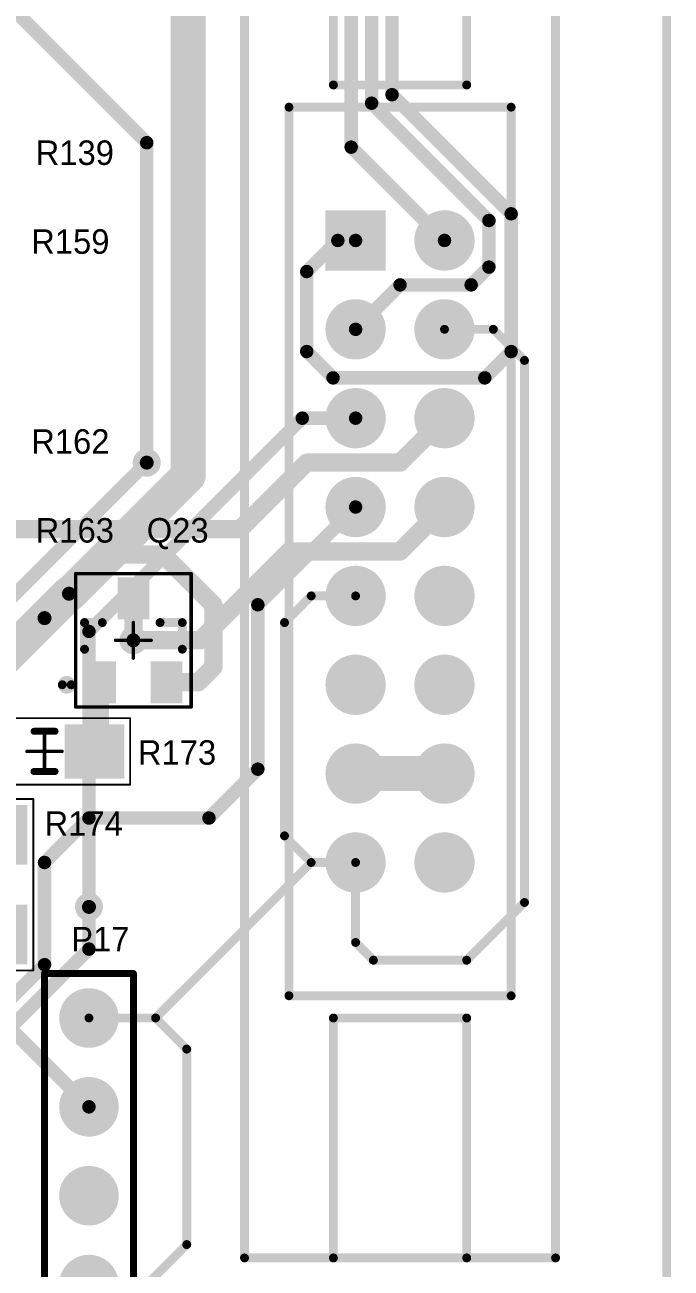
# Model space of a CAD drawing. Header units: millimetres. Extents: x 37 to 246, y 26 to 184.
# Drawn here: x 227.4 to 245.87, y 53.17 to 88.71 of the extents above; entities that cross this region are included whole.
import ezdxf

# ---------------------------------------------------------------- set-up
doc = ezdxf.new("R2010")
doc.units = ezdxf.units.MM
for name, color, linetype in [('BottomLayer', 5, 'Continuous'), ('BottomSolder', 6, 'Continuous'), ('KeepOutLayer', 6, 'Continuous'), ('Mechanical15', 56, 'Continuous'), ('MultiLayer', 9, 'Continuous'), ('PadHoleLayer', 156, 'Continuous'), ('TopLayer', 1, 'Continuous'), ('TopOverlay', 2, 'Continuous'), ('TopPaste', 8, 'Continuous'), ('TopSolder', 216, 'Continuous'), ('ViaHoleLayer', 16, 'Continuous')]:
    doc.layers.add(name, color=color, linetype=linetype)

msp = doc.modelspace()

# ---------------------------------------------------------------- linework, layer by layer
at = {"layer": 'BottomLayer'}
for points, const_width in [([(232.073, 75.832), (232.073, 89.833)], 1), ([(239.395, 80.01), (240.792, 80.01)], 0.254), ([(240.792, 80.01), (241.681, 79.121)], 0.254), ([(241.681, 63.627), (241.681, 79.121)], 0.254), ([(229.235, 71.374), (235.331, 77.47)], 0.384), ([(235.331, 77.47), (236.855, 77.47)], 0.384), ([(226.695, 72.009), (230.886, 76.2)], 0.384), ([(228.695, 72.453), (232.073, 75.832)], 1), ([(228.663, 72.453), (232.058, 75.848)], 0.524), ([(238.125, 73.66), (239.395, 74.93)], 0.524), ([(232.41, 71.12), (234.95, 73.66)], 0.524), ([(234.95, 73.66), (238.125, 73.66)], 0.524), ([(227.965, 71.755), (228.663, 72.453)], 1), ([(228.663, 72.453), (228.695, 72.453)], 1), ([(234.823, 71.628), (235.585, 72.39)], 0.254), ([(235.585, 72.39), (236.855, 72.39)], 0.254), ([(229.235, 63.5), (229.235, 71.374)], 0.384), ([(234.823, 65.532), (234.823, 71.628)], 0.254), ([(230.505, 71.12), (232.41, 71.12)], 0.524), ([(236.855, 67.31), (239.395, 67.31)], 1), ([(234.823, 65.532), (235.585, 64.77)], 0.254), ([(231.14, 60.325), (235.585, 64.77)], 0.254), ([(235.585, 64.77), (236.855, 64.77)], 0.254), ([(236.855, 62.484), (236.855, 64.77)], 0.254), ([(240.03, 61.976), (241.681, 63.627)], 0.254), ([(236.855, 62.484), (237.363, 61.976)], 0.254), ([(237.363, 61.976), (240.03, 61.976)], 0.254), ([(226.695, 60.325), (229.235, 57.785)], 0.384), ([(229.235, 60.325), (231.14, 60.325)], 0.254), ([(231.14, 60.325), (232.029, 59.436)], 0.254), ([(232.029, 53.848), (232.029, 59.436)], 0.254), ([(230.886, 52.705), (232.029, 53.848)], 0.254)]:
    msp.add_lwpolyline(points, dxfattribs=dict(at, const_width=const_width))
for points, const_width in [([(239.015, 82.55, 1), (239.775, 82.55, 1)], 0.76), ([(236.475, 80.01, 1), (237.235, 80.01, 1)], 0.76), ([(239.015, 80.01, 1), (239.775, 80.01, 1)], 0.76), ([(239.332, 80.01, 1), (239.458, 80.01, 1)], 0.127), ([(240.728, 80.01, 1), (240.856, 80.01, 1)], 0.127), ([(240.728, 80.01, 1), (240.856, 80.01, 1)], 0.127), ([(241.618, 79.121, 1), (241.744, 79.121, 1)], 0.127), ([(241.618, 79.121, 1), (241.744, 79.121, 1)], 0.127), ([(236.475, 77.47, 1), (237.235, 77.47, 1)], 0.76), ([(239.015, 77.47, 1), (239.775, 77.47, 1)], 0.76), ([(235.235, 77.47, 1), (235.427, 77.47, 1)], 0.192), ([(235.235, 77.47, 1), (235.427, 77.47, 1)], 0.192), ([(236.759, 77.47, 1), (236.951, 77.47, 1)], 0.192), ([(230.686, 76.2, 1), (231.086, 76.2, 1)], 0.4), ([(230.79, 76.2, 1), (230.982, 76.2, 1)], 0.192), ([(231.823, 75.832, 1), (232.323, 75.832, 1)], 0.5), ([(231.823, 75.832, 1), (232.323, 75.832, 1)], 0.5), ([(231.927, 75.848, 1), (232.189, 75.848, 1)], 0.262), ([(236.475, 74.93, 1), (237.235, 74.93, 1)], 0.76), ([(239.015, 74.93, 1), (239.775, 74.93, 1)], 0.76), ([(239.264, 74.93, 1), (239.526, 74.93, 1)], 0.262), ([(234.819, 73.66, 1), (235.081, 73.66, 1)], 0.262), ([(234.819, 73.66, 1), (235.081, 73.66, 1)], 0.262), ([(237.994, 73.66, 1), (238.256, 73.66, 1)], 0.262), ([(237.994, 73.66, 1), (238.256, 73.66, 1)], 0.262), ([(228.414, 72.453, 1), (228.913, 72.453, 1)], 0.5), ([(228.414, 72.453, 1), (228.913, 72.453, 1)], 0.5), ([(228.445, 72.453, 1), (228.945, 72.453, 1)], 0.5), ([(228.445, 72.453, 1), (228.945, 72.453, 1)], 0.5), ([(228.464, 72.453, 1), (228.863, 72.453, 1)], 0.4), ([(236.475, 72.39, 1), (237.235, 72.39, 1)], 0.76), ([(239.015, 72.39, 1), (239.775, 72.39, 1)], 0.76), ([(228.532, 72.453, 1), (228.795, 72.453, 1)], 0.262), ([(235.522, 72.39, 1), (235.649, 72.39, 1)], 0.127), ([(235.522, 72.39, 1), (235.649, 72.39, 1)], 0.127), ([(236.792, 72.39, 1), (236.918, 72.39, 1)], 0.127), ([(227.715, 71.755, 1), (228.215, 71.755, 1)], 0.5), ([(227.765, 71.755, 1), (228.165, 71.755, 1)], 0.4), ([(229.139, 71.374, 1), (229.331, 71.374, 1)], 0.192), ([(229.139, 71.374, 1), (229.331, 71.374, 1)], 0.192), ([(230.305, 71.12, 1), (230.705, 71.12, 1)], 0.4), ([(234.76, 71.628, 1), (234.887, 71.628, 1)], 0.127), ([(234.76, 71.628, 1), (234.887, 71.628, 1)], 0.127), ([(230.374, 71.12, 1), (230.636, 71.12, 1)], 0.262), ([(232.279, 71.12, 1), (232.541, 71.12, 1)], 0.262), ([(232.279, 71.12, 1), (232.541, 71.12, 1)], 0.262), ([(236.475, 69.85, 1), (237.235, 69.85, 1)], 0.76), ([(239.015, 69.85, 1), (239.775, 69.85, 1)], 0.76), ([(236.475, 67.31, 1), (237.235, 67.31, 1)], 0.76), ([(239.015, 67.31, 1), (239.775, 67.31, 1)], 0.76), ([(236.605, 67.31, 1), (237.105, 67.31, 1)], 0.5), ([(239.145, 67.31, 1), (239.645, 67.31, 1)], 0.5), ([(234.76, 65.532, 1), (234.887, 65.532, 1)], 0.127), ([(234.76, 65.532, 1), (234.887, 65.532, 1)], 0.127), ([(236.475, 64.77, 1), (237.235, 64.77, 1)], 0.76), ([(239.015, 64.77, 1), (239.775, 64.77, 1)], 0.76), ([(235.522, 64.77, 1), (235.649, 64.77, 1)], 0.127), ([(235.522, 64.77, 1), (235.649, 64.77, 1)], 0.127), ([(235.522, 64.77, 1), (235.649, 64.77, 1)], 0.127), ([(236.792, 64.77, 1), (236.918, 64.77, 1)], 0.127), ([(236.792, 64.77, 1), (236.918, 64.77, 1)], 0.127), ([(229.035, 63.5, 1), (229.435, 63.5, 1)], 0.4), ([(229.139, 63.5, 1), (229.331, 63.5, 1)], 0.192), ([(241.618, 63.627, 1), (241.744, 63.627, 1)], 0.127), ([(241.618, 63.627, 1), (241.744, 63.627, 1)], 0.127), ([(236.792, 62.484, 1), (236.918, 62.484, 1)], 0.127), ([(236.792, 62.484, 1), (236.918, 62.484, 1)], 0.127), ([(237.299, 61.976, 1), (237.427, 61.976, 1)], 0.127), ([(237.299, 61.976, 1), (237.427, 61.976, 1)], 0.127), ([(239.966, 61.976, 1), (240.094, 61.976, 1)], 0.127), ([(239.966, 61.976, 1), (240.094, 61.976, 1)], 0.127), ([(228.86, 60.325, 1), (229.61, 60.325, 1)], 0.75), ([(229.172, 60.325, 1), (229.298, 60.325, 1)], 0.127), ([(231.077, 60.325, 1), (231.203, 60.325, 1)], 0.127), ([(231.077, 60.325, 1), (231.203, 60.325, 1)], 0.127), ([(231.077, 60.325, 1), (231.203, 60.325, 1)], 0.127), ([(231.965, 59.436, 1), (232.093, 59.436, 1)], 0.127), ([(231.965, 59.436, 1), (232.093, 59.436, 1)], 0.127), ([(228.86, 57.785, 1), (229.61, 57.785, 1)], 0.75), ([(229.139, 57.785, 1), (229.331, 57.785, 1)], 0.192), ([(228.86, 55.245, 1), (229.61, 55.245, 1)], 0.75), ([(231.965, 53.848, 1), (232.093, 53.848, 1)], 0.127), ([(231.965, 53.848, 1), (232.093, 53.848, 1)], 0.127), ([(228.86, 52.705, 1), (229.61, 52.705, 1)], 0.75)]:
    msp.add_lwpolyline(points, format="xyb", close=True, dxfattribs=dict(at, const_width=const_width))
msp.add_solid([(236.095, 81.79), (237.615, 81.79), (236.095, 83.31), (237.615, 83.31)], dxfattribs=at)
at = {"layer": 'BottomSolder'}
for points, const_width in [([(238.964, 82.55, 1), (239.826, 82.55, 1)], 0.862), ([(236.424, 80.01, 1), (237.286, 80.01, 1)], 0.862), ([(238.964, 80.01, 1), (239.826, 80.01, 1)], 0.862), ([(236.424, 77.47, 1), (237.286, 77.47, 1)], 0.862), ([(238.964, 77.47, 1), (239.826, 77.47, 1)], 0.862), ([(236.424, 74.93, 1), (237.286, 74.93, 1)], 0.862), ([(238.964, 74.93, 1), (239.826, 74.93, 1)], 0.862), ([(236.424, 72.39, 1), (237.286, 72.39, 1)], 0.862), ([(238.964, 72.39, 1), (239.826, 72.39, 1)], 0.862), ([(236.424, 69.85, 1), (237.286, 69.85, 1)], 0.862), ([(238.964, 69.85, 1), (239.826, 69.85, 1)], 0.862), ([(236.424, 67.31, 1), (237.286, 67.31, 1)], 0.862), ([(238.964, 67.31, 1), (239.826, 67.31, 1)], 0.862), ([(236.424, 64.77, 1), (237.286, 64.77, 1)], 0.862), ([(238.964, 64.77, 1), (239.826, 64.77, 1)], 0.862), ([(228.809, 60.325, 1), (229.661, 60.325, 1)], 0.852), ([(228.809, 57.785, 1), (229.661, 57.785, 1)], 0.852), ([(228.809, 55.245, 1), (229.661, 55.245, 1)], 0.852), ([(228.809, 52.705, 1), (229.661, 52.705, 1)], 0.852)]:
    msp.add_lwpolyline(points, format="xyb", close=True, dxfattribs=dict(at, const_width=const_width))
msp.add_solid([(235.993, 81.688), (237.717, 81.688), (235.993, 83.412), (237.717, 83.412)], dxfattribs=at)
at = {"layer": 'KeepOutLayer', "const_width": 0.254}
msp.add_lwpolyline([(245.745, 26.035), (245.745, 183.515)], dxfattribs=at)
at = {"layer": 'Mechanical15'}
for points, const_width in [([(228.854, 69.215), (228.854, 73.025)], 0.1), ([(228.854, 73.025), (232.156, 73.025)], 0.1), ([(232.156, 69.215), (232.156, 73.025)], 0.1), ([(230.505, 70.612), (230.505, 71.628)], 0.1), ([(229.997, 71.12), (231.013, 71.12)], 0.1), ([(228.854, 69.215), (232.156, 69.215)], 0.1), ([(225.515, 68.895), (230.415, 68.895)], 0.05), ([(230.415, 66.995), (230.415, 68.895)], 0.05), ([(227.965, 67.445), (227.965, 68.445)], 0.1), ([(227.465, 67.945), (228.465, 67.945)], 0.1), ([(225.515, 66.995), (230.415, 66.995)], 0.05), ([(225.745, 66.585), (227.645, 66.585)], 0.05), ([(227.645, 61.685), (227.645, 66.585)], 0.05), ([(225.745, 61.685), (227.645, 61.685)], 0.05)]:
    msp.add_lwpolyline(points, dxfattribs=dict(at, const_width=const_width))
for points, const_width in [([(228.829, 73.025, 1), (228.879, 73.025, 1)], 0.05), ([(228.829, 73.025, 1), (228.879, 73.025, 1)], 0.05), ([(232.131, 73.025, 1), (232.181, 73.025, 1)], 0.05), ([(232.131, 73.025, 1), (232.181, 73.025, 1)], 0.05), ([(230.48, 71.628, 1), (230.53, 71.628, 1)], 0.05), ([(229.972, 71.12, 1), (230.022, 71.12, 1)], 0.05), ([(230.988, 71.12, 1), (231.038, 71.12, 1)], 0.05), ([(230.48, 70.612, 1), (230.53, 70.612, 1)], 0.05), ([(228.829, 69.215, 1), (228.879, 69.215, 1)], 0.05), ([(228.829, 69.215, 1), (228.879, 69.215, 1)], 0.05), ([(232.131, 69.215, 1), (232.181, 69.215, 1)], 0.05), ([(232.131, 69.215, 1), (232.181, 69.215, 1)], 0.05), ([(230.403, 68.895, 1), (230.427, 68.895, 1)], 0.025), ([(230.403, 68.895, 1), (230.427, 68.895, 1)], 0.025), ([(227.94, 68.445, 1), (227.99, 68.445, 1)], 0.05), ([(227.44, 67.945, 1), (227.49, 67.945, 1)], 0.05), ([(228.44, 67.945, 1), (228.49, 67.945, 1)], 0.05), ([(227.94, 67.445, 1), (227.99, 67.445, 1)], 0.05), ([(230.403, 66.995, 1), (230.427, 66.995, 1)], 0.025), ([(230.403, 66.995, 1), (230.427, 66.995, 1)], 0.025), ([(227.633, 66.585, 1), (227.657, 66.585, 1)], 0.025), ([(227.633, 66.585, 1), (227.657, 66.585, 1)], 0.025), ([(227.633, 61.685, 1), (227.657, 61.685, 1)], 0.025), ([(227.633, 61.685, 1), (227.657, 61.685, 1)], 0.025)]:
    msp.add_lwpolyline(points, format="xyb", close=True, dxfattribs=dict(at, const_width=const_width))
at = {"layer": 'MultiLayer', "const_width": 0.4}
for points in [[(230.686, 76.2, 1), (231.086, 76.2, 1)], [(228.464, 72.453, 1), (228.863, 72.453, 1)], [(227.765, 71.755, 1), (228.165, 71.755, 1)], [(230.305, 71.12, 1), (230.705, 71.12, 1)], [(229.035, 63.5, 1), (229.435, 63.5, 1)]]:
    msp.add_lwpolyline(points, format="xyb", close=True, dxfattribs=at)
at = {"layer": 'PadHoleLayer'}
for points, const_width in [([(236.6, 82.55, 1), (237.11, 82.55, 1)], 0.51), ([(239.14, 82.55, 1), (239.65, 82.55, 1)], 0.51), ([(236.6, 80.01, 1), (237.11, 80.01, 1)], 0.51), ([(239.14, 80.01, 1), (239.65, 80.01, 1)], 0.51), ([(236.6, 77.47, 1), (237.11, 77.47, 1)], 0.51), ([(239.14, 77.47, 1), (239.65, 77.47, 1)], 0.51), ([(236.6, 74.93, 1), (237.11, 74.93, 1)], 0.51), ([(239.14, 74.93, 1), (239.65, 74.93, 1)], 0.51), ([(236.6, 72.39, 1), (237.11, 72.39, 1)], 0.51), ([(239.14, 72.39, 1), (239.65, 72.39, 1)], 0.51), ([(236.6, 69.85, 1), (237.11, 69.85, 1)], 0.51), ([(239.14, 69.85, 1), (239.65, 69.85, 1)], 0.51), ([(236.6, 67.31, 1), (237.11, 67.31, 1)], 0.51), ([(239.14, 67.31, 1), (239.65, 67.31, 1)], 0.51), ([(236.6, 64.77, 1), (237.11, 64.77, 1)], 0.51), ([(239.14, 64.77, 1), (239.65, 64.77, 1)], 0.51), ([(229.01, 60.325, 1), (229.46, 60.325, 1)], 0.45), ([(229.01, 57.785, 1), (229.46, 57.785, 1)], 0.45), ([(229.01, 55.245, 1), (229.46, 55.245, 1)], 0.45)]:
    msp.add_lwpolyline(points, format="xyb", close=True, dxfattribs=dict(at, const_width=const_width))
at = {"layer": 'TopLayer'}
for points, const_width in [([(237.896, 86.716), (237.896, 102.719)], 0.384), ([(236.728, 85.217), (236.728, 102.235)], 0.384), ([(237.312, 86.474), (237.312, 102.477)], 0.384), ([(218.186, 98.044), (230.886, 85.344)], 0.384), ([(237.896, 86.716), (241.3, 83.312)], 0.384), ([(237.312, 86.474), (240.665, 83.121)], 0.384), ([(230.886, 76.2), (230.886, 85.344)], 0.384), ([(236.728, 85.217), (239.395, 82.55)], 0.384), ([(240.665, 81.788), (240.665, 83.121)], 0.384), ([(241.3, 79.375), (241.3, 83.312)], 0.384), ([(235.458, 81.661), (236.347, 82.55)], 0.384), ([(236.347, 82.55), (236.855, 82.55)], 0.384), ([(235.458, 79.375), (235.458, 81.661)], 0.384), ([(240.157, 81.28), (240.665, 81.788)], 0.384), ([(236.855, 80.01), (238.125, 81.28)], 0.384), ([(238.125, 81.28), (240.157, 81.28)], 0.384), ([(235.458, 79.375), (236.211, 78.622)], 0.384), ([(240.547, 78.622), (241.3, 79.375)], 0.384), ([(236.211, 78.622), (240.547, 78.622)], 0.384), ([(238.125, 76.2), (239.395, 77.47)], 0.524), ([(233.553, 74.295), (235.458, 76.2)], 0.524), ([(235.458, 76.2), (238.125, 76.2)], 0.524), ([(234.061, 72.136), (236.855, 74.93)], 0.384), ([(226.215, 74.295), (233.553, 74.295)], 0.524), ([(228.663, 72.453), (229.781, 73.571)], 0.524), ([(229.781, 73.571), (231.356, 73.571)], 0.524), ([(231.356, 73.571), (232.791, 72.136)], 0.524), ([(227.965, 71.755), (228.663, 72.453)], 1), ([(230.505, 71.12), (230.505, 72.32)], 0.524), ([(226.187, 69.977), (227.965, 71.755)], 1), ([(232.791, 70.358), (232.791, 72.136)], 0.524), ([(234.061, 67.437), (234.061, 72.136)], 0.384), ([(232.353, 69.92), (232.791, 70.358)], 0.524), ([(229.555, 68.11), (229.555, 69.92)], 0.5), ([(231.455, 69.92), (232.353, 69.92)], 0.524), ([(229.39, 67.945), (229.555, 68.11)], 0.5), ([(232.664, 66.04), (234.061, 67.437)], 0.384), ([(236.855, 67.31), (239.395, 67.31)], 1), ([(227.965, 64.77), (229.235, 66.04)], 0.384), ([(229.235, 66.04), (232.664, 66.04)], 0.384), ([(227.965, 61.849), (227.965, 64.77)], 0.384), ([(229.235, 62.293), (229.235, 63.5)], 0.384), ([(222.797, 55.855), (229.235, 62.293)], 0.384), ([(223.647, 57.531), (227.965, 61.849)], 0.384)]:
    msp.add_lwpolyline(points, dxfattribs=dict(at, const_width=const_width))
for points, const_width in [([(237.8, 86.716, 1), (237.992, 86.716, 1)], 0.192), ([(237.8, 86.716, 1), (237.992, 86.716, 1)], 0.192), ([(237.216, 86.474, 1), (237.408, 86.474, 1)], 0.192), ([(237.216, 86.474, 1), (237.408, 86.474, 1)], 0.192), ([(230.79, 85.344, 1), (230.982, 85.344, 1)], 0.192), ([(230.79, 85.344, 1), (230.982, 85.344, 1)], 0.192), ([(236.632, 85.217, 1), (236.824, 85.217, 1)], 0.192), ([(236.632, 85.217, 1), (236.824, 85.217, 1)], 0.192), ([(239.015, 82.55, 1), (239.775, 82.55, 1)], 0.76), ([(240.569, 83.121, 1), (240.761, 83.121, 1)], 0.192), ([(240.569, 83.121, 1), (240.761, 83.121, 1)], 0.192), ([(241.204, 83.312, 1), (241.396, 83.312, 1)], 0.192), ([(241.204, 83.312, 1), (241.396, 83.312, 1)], 0.192), ([(236.251, 82.55, 1), (236.443, 82.55, 1)], 0.192), ([(236.251, 82.55, 1), (236.443, 82.55, 1)], 0.192), ([(236.759, 82.55, 1), (236.951, 82.55, 1)], 0.192), ([(239.299, 82.55, 1), (239.491, 82.55, 1)], 0.192), ([(235.362, 81.661, 1), (235.554, 81.661, 1)], 0.192), ([(235.362, 81.661, 1), (235.554, 81.661, 1)], 0.192), ([(240.569, 81.788, 1), (240.761, 81.788, 1)], 0.192), ([(240.569, 81.788, 1), (240.761, 81.788, 1)], 0.192), ([(238.029, 81.28, 1), (238.221, 81.28, 1)], 0.192), ([(238.029, 81.28, 1), (238.221, 81.28, 1)], 0.192), ([(240.061, 81.28, 1), (240.253, 81.28, 1)], 0.192), ([(240.061, 81.28, 1), (240.253, 81.28, 1)], 0.192), ([(236.475, 80.01, 1), (237.235, 80.01, 1)], 0.76), ([(239.015, 80.01, 1), (239.775, 80.01, 1)], 0.76), ([(236.759, 80.01, 1), (236.951, 80.01, 1)], 0.192), ([(235.362, 79.375, 1), (235.554, 79.375, 1)], 0.192), ([(235.362, 79.375, 1), (235.554, 79.375, 1)], 0.192), ([(241.204, 79.375, 1), (241.396, 79.375, 1)], 0.192), ([(241.204, 79.375, 1), (241.396, 79.375, 1)], 0.192), ([(236.115, 78.622, 1), (236.307, 78.622, 1)], 0.192), ([(236.115, 78.622, 1), (236.307, 78.622, 1)], 0.192), ([(240.451, 78.622, 1), (240.643, 78.622, 1)], 0.192), ([(240.451, 78.622, 1), (240.643, 78.622, 1)], 0.192), ([(236.475, 77.47, 1), (237.235, 77.47, 1)], 0.76), ([(239.015, 77.47, 1), (239.775, 77.47, 1)], 0.76), ([(239.264, 77.47, 1), (239.526, 77.47, 1)], 0.262), ([(230.686, 76.2, 1), (231.086, 76.2, 1)], 0.4), ([(235.327, 76.2, 1), (235.589, 76.2, 1)], 0.262), ([(235.327, 76.2, 1), (235.589, 76.2, 1)], 0.262), ([(237.994, 76.2, 1), (238.256, 76.2, 1)], 0.262), ([(237.994, 76.2, 1), (238.256, 76.2, 1)], 0.262), ([(230.79, 76.2, 1), (230.982, 76.2, 1)], 0.192), ([(236.475, 74.93, 1), (237.235, 74.93, 1)], 0.76), ([(239.015, 74.93, 1), (239.775, 74.93, 1)], 0.76), ([(236.759, 74.93, 1), (236.951, 74.93, 1)], 0.192), ([(233.422, 74.295, 1), (233.684, 74.295, 1)], 0.262), ([(233.422, 74.295, 1), (233.684, 74.295, 1)], 0.262), ([(229.65, 73.571, 1), (229.912, 73.571, 1)], 0.262), ([(229.65, 73.571, 1), (229.912, 73.571, 1)], 0.262), ([(231.225, 73.571, 1), (231.487, 73.571, 1)], 0.262), ([(231.225, 73.571, 1), (231.487, 73.571, 1)], 0.262), ([(228.414, 72.453, 1), (228.913, 72.453, 1)], 0.5), ([(228.464, 72.453, 1), (228.863, 72.453, 1)], 0.4), ([(236.475, 72.39, 1), (237.235, 72.39, 1)], 0.76), ([(239.015, 72.39, 1), (239.775, 72.39, 1)], 0.76), ([(228.532, 72.453, 1), (228.795, 72.453, 1)], 0.262), ([(230.374, 72.32, 1), (230.636, 72.32, 1)], 0.262), ([(227.715, 71.755, 1), (228.215, 71.755, 1)], 0.5), ([(227.715, 71.755, 1), (228.215, 71.755, 1)], 0.5), ([(227.765, 71.755, 1), (228.165, 71.755, 1)], 0.4), ([(232.66, 72.136, 1), (232.922, 72.136, 1)], 0.262), ([(232.66, 72.136, 1), (232.922, 72.136, 1)], 0.262), ([(233.965, 72.136, 1), (234.157, 72.136, 1)], 0.192), ([(233.965, 72.136, 1), (234.157, 72.136, 1)], 0.192), ([(230.305, 71.12, 1), (230.705, 71.12, 1)], 0.4), ([(230.374, 71.12, 1), (230.636, 71.12, 1)], 0.262), ([(232.66, 70.358, 1), (232.922, 70.358, 1)], 0.262), ([(232.66, 70.358, 1), (232.922, 70.358, 1)], 0.262), ([(236.475, 69.85, 1), (237.235, 69.85, 1)], 0.76), ([(239.015, 69.85, 1), (239.775, 69.85, 1)], 0.76), ([(229.43, 69.92, 1), (229.68, 69.92, 1)], 0.25), ([(231.324, 69.92, 1), (231.586, 69.92, 1)], 0.262), ([(232.222, 69.92, 1), (232.484, 69.92, 1)], 0.262), ([(232.222, 69.92, 1), (232.484, 69.92, 1)], 0.262), ([(229.43, 68.11, 1), (229.68, 68.11, 1)], 0.25), ([(229.43, 68.11, 1), (229.68, 68.11, 1)], 0.25), ([(229.265, 67.945, 1), (229.515, 67.945, 1)], 0.25), ([(236.475, 67.31, 1), (237.235, 67.31, 1)], 0.76), ([(239.015, 67.31, 1), (239.775, 67.31, 1)], 0.76), ([(233.965, 67.437, 1), (234.157, 67.437, 1)], 0.192), ([(233.965, 67.437, 1), (234.157, 67.437, 1)], 0.192), ([(236.605, 67.31, 1), (237.105, 67.31, 1)], 0.5), ([(239.145, 67.31, 1), (239.645, 67.31, 1)], 0.5), ([(229.139, 66.04, 1), (229.331, 66.04, 1)], 0.192), ([(229.139, 66.04, 1), (229.331, 66.04, 1)], 0.192), ([(232.568, 66.04, 1), (232.76, 66.04, 1)], 0.192), ([(232.568, 66.04, 1), (232.76, 66.04, 1)], 0.192), ([(236.475, 64.77, 1), (237.235, 64.77, 1)], 0.76), ([(239.015, 64.77, 1), (239.775, 64.77, 1)], 0.76), ([(227.869, 64.77, 1), (228.061, 64.77, 1)], 0.192), ([(227.869, 64.77, 1), (228.061, 64.77, 1)], 0.192), ([(229.035, 63.5, 1), (229.435, 63.5, 1)], 0.4), ([(229.139, 63.5, 1), (229.331, 63.5, 1)], 0.192), ([(229.139, 62.293, 1), (229.331, 62.293, 1)], 0.192), ([(229.139, 62.293, 1), (229.331, 62.293, 1)], 0.192), ([(227.869, 61.849, 1), (228.061, 61.849, 1)], 0.192), ([(227.869, 61.849, 1), (228.061, 61.849, 1)], 0.192), ([(228.86, 60.325, 1), (229.61, 60.325, 1)], 0.75), ([(228.86, 57.785, 1), (229.61, 57.785, 1)], 0.75), ([(228.86, 55.245, 1), (229.61, 55.245, 1)], 0.75), ([(228.86, 52.705, 1), (229.61, 52.705, 1)], 0.75)]:
    msp.add_lwpolyline(points, format="xyb", close=True, dxfattribs=dict(at, const_width=const_width))
for points in [[(236.095, 81.79), (237.615, 81.79), (236.095, 83.31), (237.615, 83.31)], [(230.855, 71.82), (230.855, 72.82), (230.155, 71.82), (230.155, 72.82)], [(229.905, 69.42), (229.905, 70.42), (229.205, 69.42), (229.205, 70.42)], [(231.805, 69.42), (231.805, 70.42), (231.105, 69.42), (231.105, 70.42)], [(230.14, 67.27), (230.14, 68.62), (228.64, 67.27), (228.64, 68.62)]]:
    msp.add_solid(points, dxfattribs=at)
at = {"layer": 'TopOverlay'}
for points, const_width in [([(233.68, 53.467), (233.68, 93.853)], 0.254), ([(236.22, 86.995), (236.22, 93.853)], 0.254), ([(240.03, 86.995), (240.03, 93.853)], 0.254), ([(242.57, 53.467), (242.57, 93.853)], 0.254), ([(236.22, 86.995), (240.03, 86.995)], 0.254), ([(234.95, 60.96), (234.95, 86.36)], 0.254), ([(234.95, 86.36), (241.3, 86.36)], 0.254), ([(241.3, 60.96), (241.3, 86.36)], 0.254), ([(229.108, 70.866), (229.108, 71.628)], 0.254), ([(229.108, 71.628), (229.616, 71.628)], 0.254), ([(231.267, 71.628), (231.902, 71.628)], 0.254), ([(231.902, 70.866), (231.902, 71.628)], 0.254), ([(227.665, 68.52), (228.265, 68.52)], 0.2), ([(227.665, 67.37), (228.265, 67.37)], 0.2), ([(227.965, 46.355), (227.965, 61.595)], 0.2), ([(227.965, 61.595), (230.505, 61.595)], 0.2), ([(230.505, 46.355), (230.505, 61.595)], 0.2), ([(234.95, 60.96), (241.3, 60.96)], 0.254), ([(236.22, 53.467), (236.22, 60.325)], 0.254), ([(236.22, 60.325), (240.03, 60.325)], 0.254), ([(240.03, 53.467), (240.03, 60.325)], 0.254), ([(233.68, 53.467), (242.57, 53.467)], 0.254)]:
    msp.add_lwpolyline(points, dxfattribs=dict(at, const_width=const_width))
for points, const_width in [([(236.156, 86.995, 1), (236.284, 86.995, 1)], 0.127), ([(236.156, 86.995, 1), (236.284, 86.995, 1)], 0.127), ([(239.966, 86.995, 1), (240.094, 86.995, 1)], 0.127), ([(239.966, 86.995, 1), (240.094, 86.995, 1)], 0.127), ([(234.887, 86.36, 1), (235.013, 86.36, 1)], 0.127), ([(234.887, 86.36, 1), (235.013, 86.36, 1)], 0.127), ([(241.237, 86.36, 1), (241.363, 86.36, 1)], 0.127), ([(241.237, 86.36, 1), (241.363, 86.36, 1)], 0.127), ([(229.044, 71.628, 1), (229.172, 71.628, 1)], 0.127), ([(229.044, 71.628, 1), (229.172, 71.628, 1)], 0.127), ([(229.553, 71.628, 1), (229.679, 71.628, 1)], 0.127), ([(231.203, 71.628, 1), (231.331, 71.628, 1)], 0.127), ([(231.839, 71.628, 1), (231.965, 71.628, 1)], 0.127), ([(231.839, 71.628, 1), (231.965, 71.628, 1)], 0.127), ([(229.044, 70.866, 1), (229.172, 70.866, 1)], 0.127), ([(231.839, 70.866, 1), (231.965, 70.866, 1)], 0.127), ([(228.727, 69.85, 1), (228.473, 69.85, 1)], 0.254), ([(228.41, 69.85, 1), (228.536, 69.85, 1)], 0.127), ([(228.663, 69.85, 1), (228.791, 69.85, 1)], 0.127), ([(227.615, 68.52, 1), (227.715, 68.52, 1)], 0.1), ([(228.215, 68.52, 1), (228.315, 68.52, 1)], 0.1), ([(227.615, 67.37, 1), (227.715, 67.37, 1)], 0.1), ([(228.215, 67.37, 1), (228.315, 67.37, 1)], 0.1), ([(227.915, 61.595, 1), (228.015, 61.595, 1)], 0.1), ([(227.915, 61.595, 1), (228.015, 61.595, 1)], 0.1), ([(230.455, 61.595, 1), (230.555, 61.595, 1)], 0.1), ([(230.455, 61.595, 1), (230.555, 61.595, 1)], 0.1), ([(234.887, 60.96, 1), (235.013, 60.96, 1)], 0.127), ([(234.887, 60.96, 1), (235.013, 60.96, 1)], 0.127), ([(241.237, 60.96, 1), (241.363, 60.96, 1)], 0.127), ([(241.237, 60.96, 1), (241.363, 60.96, 1)], 0.127), ([(236.156, 60.325, 1), (236.284, 60.325, 1)], 0.127), ([(236.156, 60.325, 1), (236.284, 60.325, 1)], 0.127), ([(239.966, 60.325, 1), (240.094, 60.325, 1)], 0.127), ([(239.966, 60.325, 1), (240.094, 60.325, 1)], 0.127), ([(233.617, 53.467, 1), (233.744, 53.467, 1)], 0.127), ([(233.617, 53.467, 1), (233.744, 53.467, 1)], 0.127), ([(236.156, 53.467, 1), (236.284, 53.467, 1)], 0.127), ([(239.966, 53.467, 1), (240.094, 53.467, 1)], 0.127), ([(242.506, 53.467, 1), (242.633, 53.467, 1)], 0.127), ([(242.506, 53.467, 1), (242.633, 53.467, 1)], 0.127)]:
    msp.add_lwpolyline(points, format="xyb", close=True, dxfattribs=dict(at, const_width=const_width))
at = {"layer": 'TopPaste'}
for points in [[(230.855, 71.82), (230.855, 72.82), (230.155, 71.82), (230.155, 72.82)], [(229.905, 69.42), (229.905, 70.42), (229.205, 69.42), (229.205, 70.42)], [(231.805, 69.42), (231.805, 70.42), (231.105, 69.42), (231.105, 70.42)], [(230.14, 67.27), (230.14, 68.62), (228.64, 67.27), (228.64, 68.62)]]:
    msp.add_solid(points, dxfattribs=at)
at = {"layer": 'TopSolder'}
for points, const_width in [([(238.964, 82.55, 1), (239.826, 82.55, 1)], 0.862), ([(236.424, 80.01, 1), (237.286, 80.01, 1)], 0.862), ([(238.964, 80.01, 1), (239.826, 80.01, 1)], 0.862), ([(236.424, 77.47, 1), (237.286, 77.47, 1)], 0.862), ([(238.964, 77.47, 1), (239.826, 77.47, 1)], 0.862), ([(236.424, 74.93, 1), (237.286, 74.93, 1)], 0.862), ([(238.964, 74.93, 1), (239.826, 74.93, 1)], 0.862), ([(236.424, 72.39, 1), (237.286, 72.39, 1)], 0.862), ([(238.964, 72.39, 1), (239.826, 72.39, 1)], 0.862), ([(236.424, 69.85, 1), (237.286, 69.85, 1)], 0.862), ([(238.964, 69.85, 1), (239.826, 69.85, 1)], 0.862), ([(236.424, 67.31, 1), (237.286, 67.31, 1)], 0.862), ([(238.964, 67.31, 1), (239.826, 67.31, 1)], 0.862), ([(236.424, 64.77, 1), (237.286, 64.77, 1)], 0.862), ([(238.964, 64.77, 1), (239.826, 64.77, 1)], 0.862), ([(228.809, 60.325, 1), (229.661, 60.325, 1)], 0.852), ([(228.809, 57.785, 1), (229.661, 57.785, 1)], 0.852), ([(228.809, 55.245, 1), (229.661, 55.245, 1)], 0.852), ([(228.809, 52.705, 1), (229.661, 52.705, 1)], 0.852)]:
    msp.add_lwpolyline(points, format="xyb", close=True, dxfattribs=dict(at, const_width=const_width))
for points in [[(235.993, 81.688), (237.717, 81.688), (235.993, 83.412), (237.717, 83.412)], [(230.957, 71.718), (230.957, 72.922), (230.053, 71.718), (230.053, 72.922)], [(230.007, 69.318), (230.007, 70.522), (229.103, 69.318), (229.103, 70.522)], [(231.907, 69.318), (231.907, 70.522), (231.003, 69.318), (231.003, 70.522)], [(230.242, 67.168), (230.242, 68.722), (228.538, 67.168), (228.538, 68.722)], [(227.472, 66.412), (225.918, 66.412), (227.472, 64.708), (225.918, 64.708)], [(227.472, 63.562), (225.918, 63.562), (227.472, 61.858), (225.918, 61.858)]]:
    msp.add_solid(points, dxfattribs=at)
at = {"layer": 'ViaHoleLayer', "const_width": 0.2}
for points in [[(230.786, 76.2, 1), (230.986, 76.2, 1)], [(228.564, 72.453, 1), (228.763, 72.453, 1)], [(227.865, 71.755, 1), (228.065, 71.755, 1)], [(230.405, 71.12, 1), (230.605, 71.12, 1)], [(229.135, 63.5, 1), (229.335, 63.5, 1)]]:
    msp.add_lwpolyline(points, format="xyb", close=True, dxfattribs=at)

# ---------------------------------------------------------------- texts
at = {"layer": 'TopOverlay'}
for s, p in [('R139', (227.711, 84.709)), ('R159', (227.584, 82.169)), ('R162', (227.584, 76.454)), ('R163', (227.711, 73.914)), ('Q23', (230.886, 73.914)), ('R173', (230.632, 67.564)), ('R174', (227.965, 65.532)), ('P17', (228.727, 62.23))]:
    msp.add_text(s, height=0.7, dxfattribs=at).set_placement(p)

doc.saveas('drawing.dxf')
